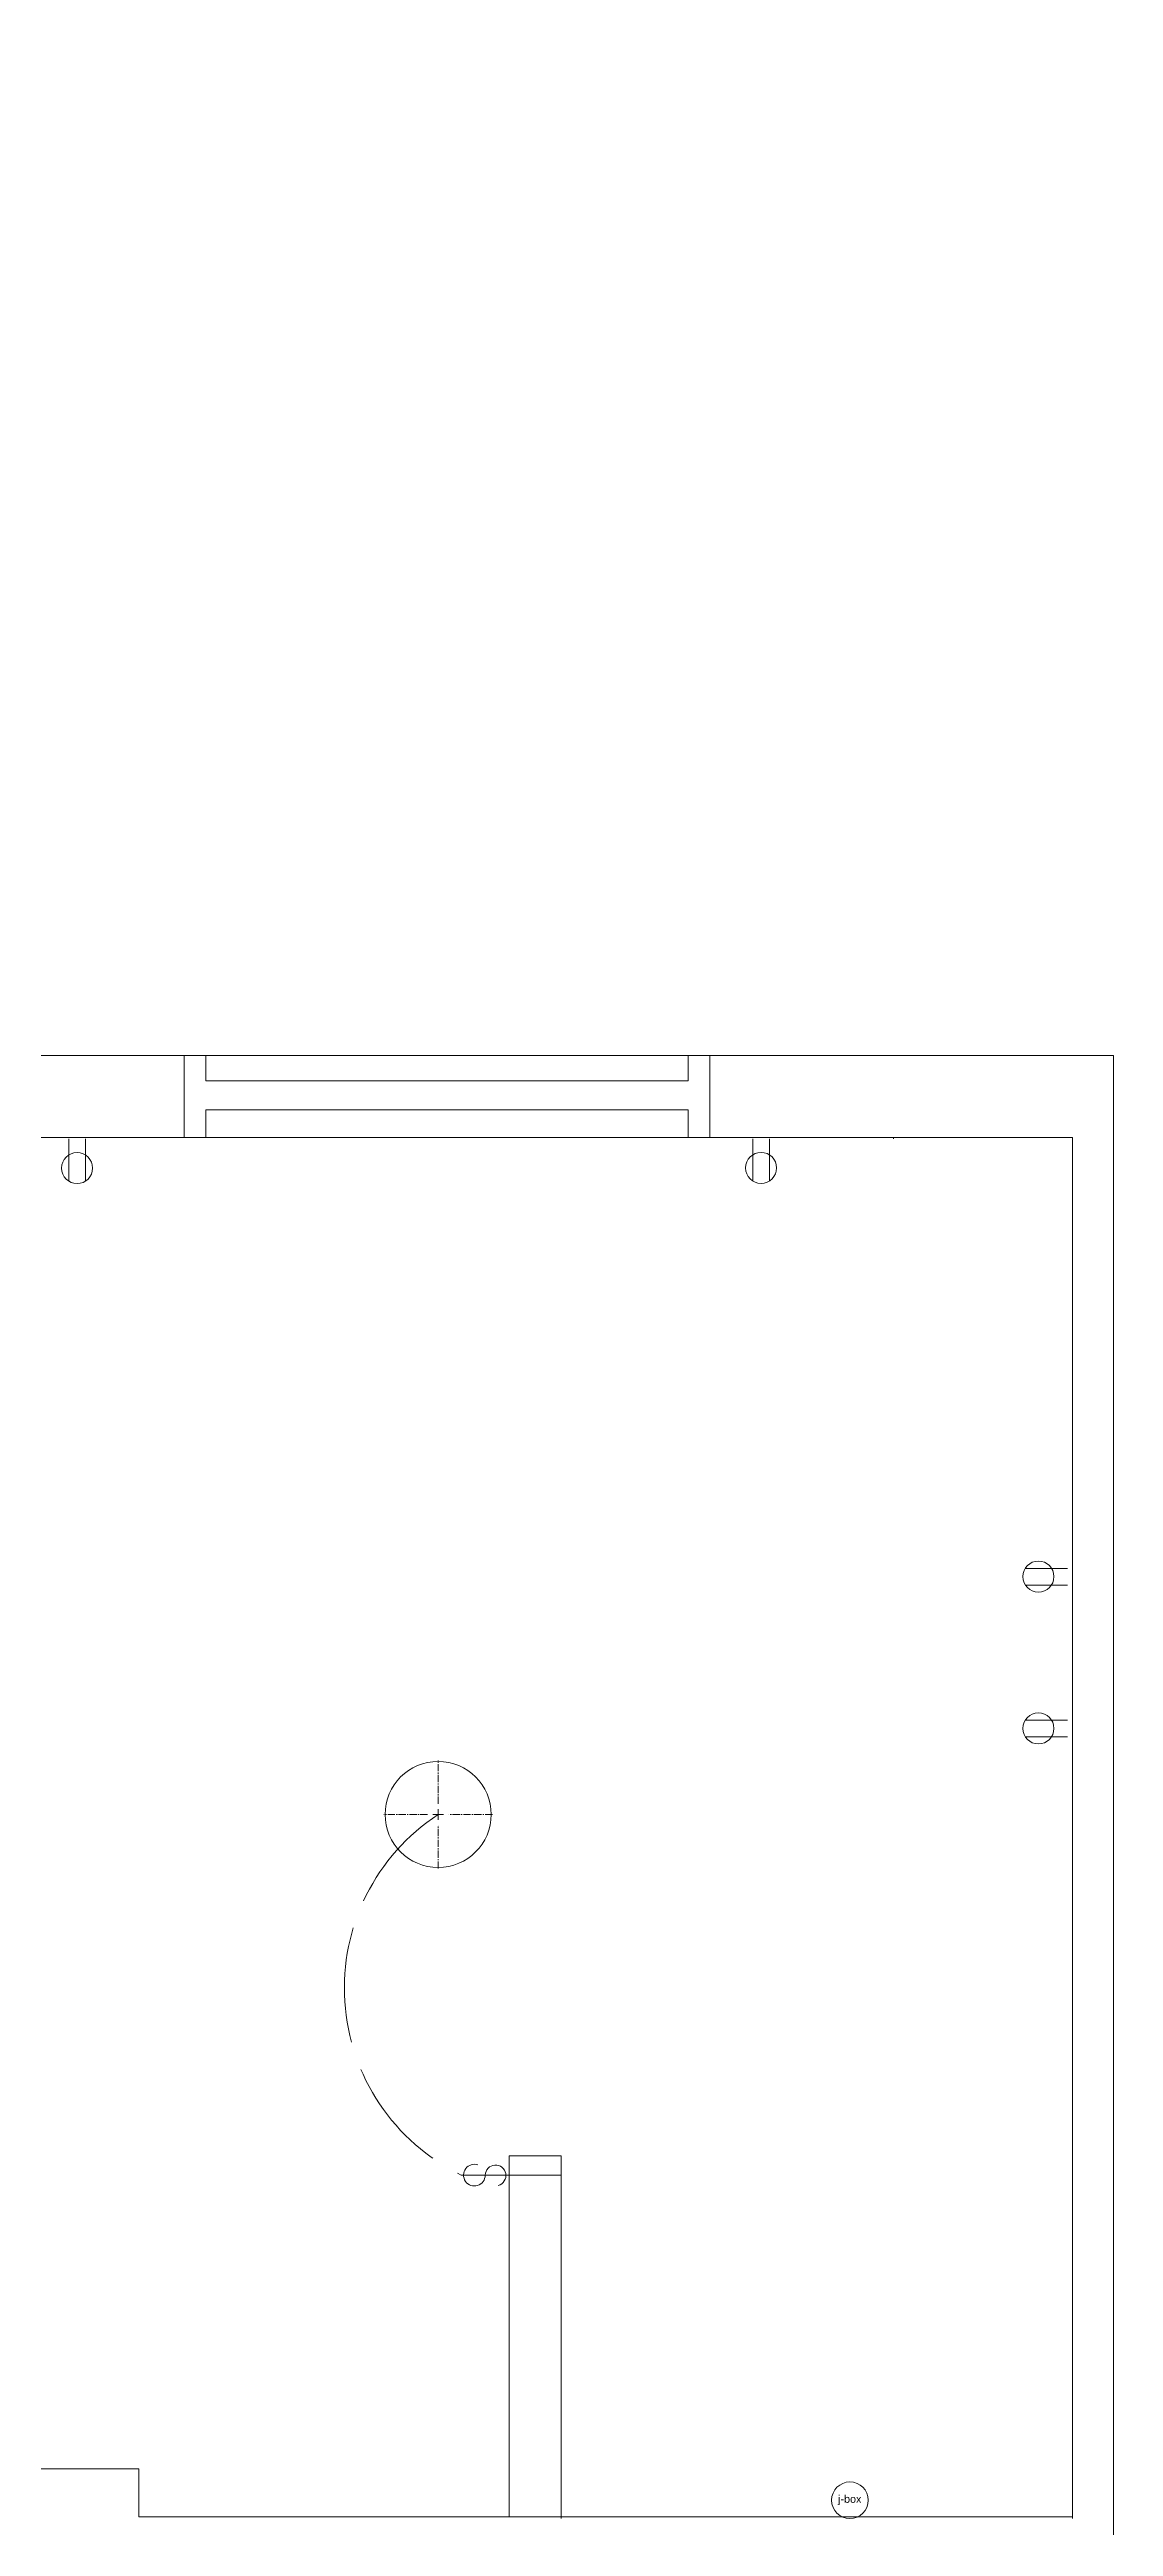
# Model space of a CAD drawing. Header units: inches. Extents: x -179 to 699, y -214 to 464.
# Drawn here: x 425.7 to 536, y 206.8 to 463.8 of the extents above; entities that cross this region are included whole.
import ezdxf

# ---------------------------------------------------------------- set-up
doc = ezdxf.new("R2010")
doc.units = ezdxf.units.IN
doc.header["$MEASUREMENT"] = 0
doc.linetypes.add('ACAD_ISO02W100', pattern=[15, 12, -3])
doc.linetypes.add('CENTER2', pattern=[1.125, 0.75, -0.125, 0.125, -0.125])
doc.layers.add('A101-Floorplan-1st-floor', color=7, linetype='Continuous', lineweight=9)
doc.layers.add('E101-Electrical-1st-floor', color=7, linetype='Continuous', lineweight=9)
doc.styles.add('Reg', font='Arial.ttf', dxfattribs={"height": 3})

# ---------------------------------------------------------------- blocks, each defined once
blk = doc.blocks.new('id-88-spst-switch')
at = {"layer": 'E101-Electrical-1st-floor'}
blk.add_line((5, 0), (0, 0), dxfattribs=at)
for points in [[(1.75, 1.06, 3.139408), (2.5, 0, 3.139408)], [(2.5, 0, -2.004555), (3.85, -1.06)]]:
    blk.add_lwpolyline(points, format="xyb", dxfattribs=at)
blk = doc.blocks.new('*U130')
at = {"layer": 'E101-Electrical-1st-floor', "color": 0, "linetype": 'CENTER2', "transparency": 16777216}
for p, q in [((0, 1.1), (0, 5.62)), ((-5.62, 0), (-1.1, 0)), ((1.1, 0), (5.62, 0)), ((0, -5.62), (0, -1.1))]:
    blk.add_line(p, q, dxfattribs=at)
at = {"layer": 'E101-Electrical-1st-floor', "color": 0, "linetype": 'Continuous', "transparency": 16777216}
for p, q in [((-0.55, 0), (0.55, 0)), ((0, -0.55), (0, 0.55))]:
    blk.add_line(p, q, dxfattribs=at)
blk = doc.blocks.new('duplex-may9')
at = {"layer": 'E101-Electrical-1st-floor'}
for p, q in [((-3.03, 0.87), (1.35, 0.87)), ((-3.03, -0.86), (1.36, -0.86))]:
    blk.add_line(p, q, dxfattribs=at)
blk.add_circle((0, 0), 1.61, dxfattribs=at)
blk = doc.blocks.new('duplex')
at = {"layer": 'E101-Electrical-1st-floor'}
for p, q in [((76.88, -194.09), (81.26, -194.09)), ((76.88, -195.83), (81.27, -195.83))]:
    blk.add_line(p, q, dxfattribs=at)
blk.add_circle((79.91, -194.97), 1.61, dxfattribs=at)
blk = doc.blocks.new('j-box')
at = {"layer": 'E101-Electrical-1st-floor'}
blk.add_circle((0, 0), 1.9, dxfattribs=at)
at = {"layer": 'E101-Electrical-1st-floor', "style": 'Reg'}
blk.add_text('j-box', height=0.798, rotation=270, dxfattribs=at).set_placement((-0.27, 1.23))

msp = doc.modelspace()

# ---------------------------------------------------------------- linework, layer by layer
at = {"layer": 'A101-Floorplan-1st-floor'}
for p, q in [((439.64, 350.91), (439.64, 359.41)), ((441.75, 359.4), (439.75, 359.4)), ((441.89, 356.79), (441.89, 359.41)), ((491.89, 356.79), (491.89, 359.41)), ((494.14, 350.91), (494.14, 359.41)), ((441.89, 356.79), (491.89, 356.79)), ((441.89, 353.79), (491.89, 353.79)), ((441.89, 350.91), (441.89, 353.79)), ((491.89, 350.91), (491.89, 353.79)), ((513.16, 350.78), (513.16, 350.91)), ((478.72, 245.28), (473.35, 245.28)), ((473.35, 207.83), (473.35, 245.28)), ((478.72, 245.28), (478.72, 207.66)), ((478.72, 243.28), (473.35, 243.28))]:
    msp.add_line(p, q, dxfattribs=at)
msp.add_lwpolyline([(289.1, 359.41), (535.97, 359.41), (535.97, 48.17), (90.69, 48.17), (90.69, 206.04), (54.57, 206.04), (54.57, 463.76), (289.1, 463.76)], close=True, dxfattribs=at)
msp.add_lwpolyline([(531.72, 207.66), (531.72, 350.91), (399.47, 350.91), (399.47, 212.83), (434.94, 212.83), (434.94, 207.83), (531.72, 207.83)], dxfattribs=at)
at = {"layer": 'E101-Electrical-1st-floor'}
msp.add_circle((465.97, 280.69), 5.5, dxfattribs=at)
at = {"layer": 'E101-Electrical-1st-floor', "linetype": 'ACAD_ISO02W100'}
msp.add_arc((477.82, 262.67), 21.57, 123.3144, 243.9522, dxfattribs=at)

# ---------------------------------------------------------------- block references
at = {"layer": 'E101-Electrical-1st-floor'}
for name, p, rotation in [('duplex-may9', (428.54, 347.74), 270), ('duplex', (694.42, 427.66), 269.9999999999992), ('duplex', (608.1, 110.39), 180), ('duplex', (608.1, 94.65), 179.9999999999992), ('j-box', (508.66, 209.56), 89.99999999999999)]:
    msp.add_blockref(name, p, dxfattribs=dict(at, rotation=rotation))
at = {"layer": 'E101-Electrical-1st-floor', "linetype": 'CENTER2', "rotation": 89.99999999999999}
msp.add_blockref('*U130', (465.97, 280.69), dxfattribs=at)
at = {"layer": 'E101-Electrical-1st-floor'}
msp.add_blockref('id-88-spst-switch', (468.35, 243.28), dxfattribs=at)

doc.saveas('drawing.dxf')
